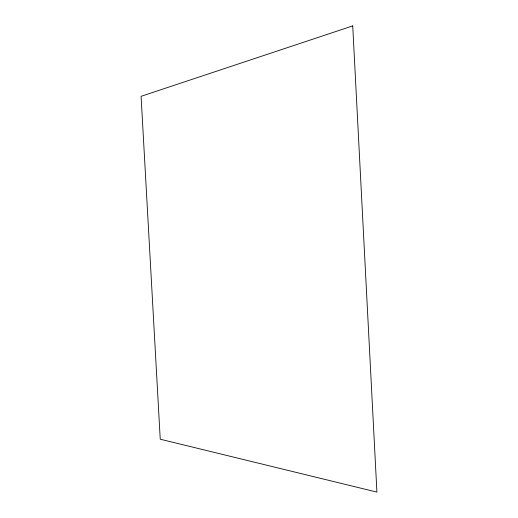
<?xml version="1.0" encoding="UTF-8"?>
<svg xmlns="http://www.w3.org/2000/svg" width="518" height="518" viewBox="0 0 518 518"><rect width="100%" height="100%" fill="white"/><g stroke="black" fill="none" stroke-linecap="round" stroke-linejoin="round"><path stroke-width="0.78" d="M352.726 25.9L141.09 96.322L160.243 439.212L376.91 492.1L352.726 25.9"/></g></svg>
